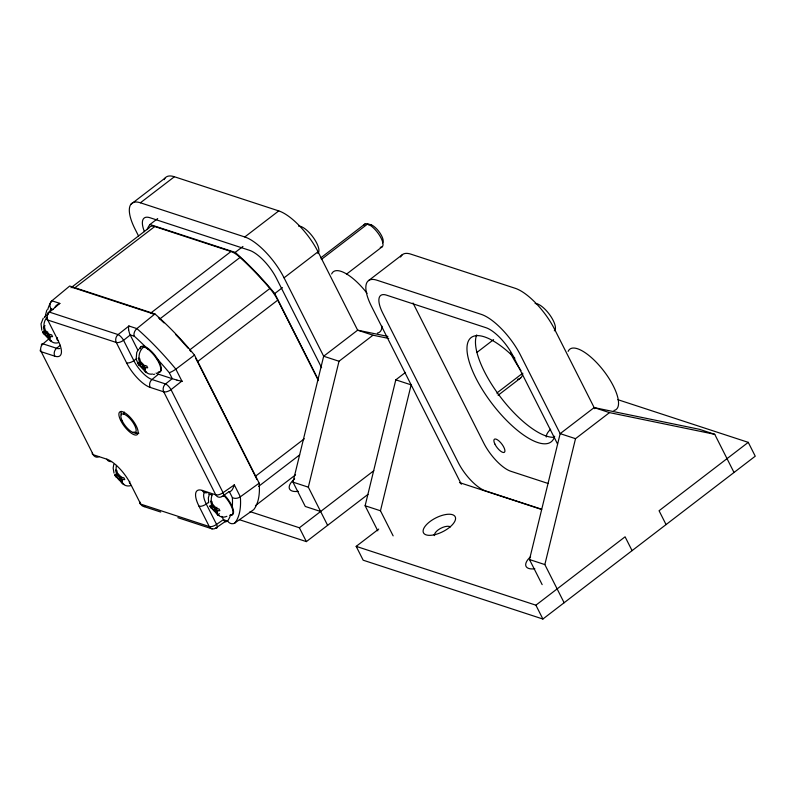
<?xml version="1.0" encoding="UTF-8"?>
<svg xmlns="http://www.w3.org/2000/svg" width="795" height="795" viewBox="0 0 795 795"><rect width="100%" height="100%" fill="white"/><g stroke="black" fill="none" stroke-linecap="round" stroke-linejoin="round"><path stroke-width="1.19" d="M113.784 464.379L113.158 468.056L114.013 473.114M123.871 414.125L124.358 412.128M320.623 511.493L305.28 506.465L292.987 482.138L323.664 356.23L357.641 330.183L387.88 336.414M327.61 525.326L308.331 487.166L339.008 361.258L372.994 335.202L388.715 338.451M377.794 530.831L365.124 505.749L395.801 379.841L405.51 372.398M393.137 535.86L380.467 510.778L411.144 384.869L395.801 379.841M542.16 584.633L529.49 559.551L560.167 433.643L594.153 407.597L699.391 429.29L714.735 434.318L734.014 472.478M564.122 602.739L544.843 564.579L575.52 438.671L609.497 412.615L714.735 434.318M45.474 315.138L46.835 310.05M209.343 494.46L208.34 497.918L208.648 502.758M43.268 318.139L41.022 323.843L41.807 330.183M138.39 349.273L136.7 352.583L136.223 358.515M48.455 339.246L43.029 343.857A5.823 2.166 49.6 0 0 41.459 345.358M47.75 309.603A144.521 51.923 52.5 0 1 51.914 300.788L69.702 286.031L154.936 313.936A145.376 52.232 52.5 0 1 194.487 355.077L259.18 483.161A145.376 52.232 52.5 0 1 253.764 509.595L235.002 522.862A144.521 51.923 52.5 0 0 240.338 496.815L234.326 484.9L223.057 492.671A5.823 2.524 -26.8 0 1 215.773 494.848L202.218 490.406A25.072 9.013 52.5 0 0 198.989 506.186L209.274 526.548A5.823 4.82 -71.9 0 0 215.803 528.039L226.138 520.914M60.301 345.249L56.584 348.29A5.823 4.82 -71.9 0 0 54.785 356.17L41.231 351.738A5.823 2.524 -26.8 0 1 40.456 349.611M229.218 491.568L222.302 496.338A5.823 4.82 -71.9 0 1 215.773 494.848L163.74 391.836A5.823 4.82 -71.9 0 1 165.539 383.955L172.197 378.678L158.473 374.187L151.984 379.513A5.823 4.82 -71.9 0 0 150.185 387.394L163.74 391.836A5.823 2.524 -26.8 0 0 171.014 389.659L181.876 381.063L175.854 369.148A144.521 51.923 52.5 0 0 136.869 328.593L128.939 326L118.087 334.586A5.823 4.82 -71.9 0 0 116.289 342.466L126.574 362.838A25.072 9.013 52.5 0 0 150.185 387.394M154.936 313.936L136.869 328.593A5.982 3.965 -57.4 0 0 134.186 336.116A138.698 49.837 52.5 0 1 148.198 349.492M130.956 204.265L164.933 178.219M138.499 235.906L135.031 229.04A41.718 14.986 52.5 0 1 140.407 202.795L174.393 176.748L278.757 210.904A41.718 14.986 52.5 0 1 318.03 251.767L357.641 330.183L372.994 335.202M147.085 229.477A145.376 52.232 52.5 0 1 149.957 224.498L157.698 218.565M70.964 287.76L149.271 227.718A23.015 8.268 52.5 0 1 154.737 226.545L231.017 251.518A23.015 8.268 52.5 0 1 240.06 257.431A144.094 51.774 52.5 0 1 269.893 288.476A23.015 8.268 52.5 0 1 277.753 300.142L318.397 380.596M72.415 287.661A23.015 8.268 52.5 0 1 74.472 288.088L154.737 226.545M45.096 325.781L43.397 327.093A11.19 9.242 -71.9 0 0 44.47 330.611L45.901 333.463L47.75 332.042M45.901 333.463L44.013 332.837A11.19 4.849 -26.8 0 1 42.433 331.763L43.387 333.642A11.19 4.849 -26.8 0 0 44.957 334.715L46.845 335.331L48.704 333.92M58.164 342.754A10.921 9.023 -71.9 0 1 50.979 341.135L51.625 341.323A11.19 9.242 -71.9 0 1 49.538 338.581L48.097 335.738L49.946 334.327M140.407 202.795L244.78 236.96L278.757 210.904M74.472 288.088L150.752 313.051L231.017 251.518M149.957 224.498L235.191 252.393L242.932 246.46M158.404 317.752A23.015 8.268 52.5 0 1 159.795 318.974L240.06 257.431M144.342 346.431L143.806 346.849A10.921 9.023 -71.9 0 0 139.115 358.446L138.718 358.307M136.442 359.817L138.509 364.776L140.208 363.464M138.499 364.776A11.19 4.849 -26.8 0 0 140.079 365.849L141.967 366.465L143.816 365.054M152.59 374.048A10.921 9.023 -71.9 0 1 146.101 372.269L146.727 372.448A11.19 9.242 -71.9 0 1 144.65 369.715L143.219 366.873L145.068 365.462M269.893 288.476L189.627 350.009A23.015 8.268 52.5 0 1 190.939 351.599M339.008 361.258L323.664 356.23L284.053 277.823L318.03 251.767M320.713 257.918L364.925 224.011M318.248 379.662L274.752 293.544L282.483 287.611M321.389 259.428L367.578 224.011L370.917 224.707M256.865 479.554A23.015 8.268 52.5 0 0 255.394 476.304L197.488 361.685L277.753 300.142M346.481 274.166L381.868 247.036M368.552 280.605L402.538 254.549M115.603 470.024A11.19 9.242 -71.9 0 0 116.666 473.552L118.107 476.394L116.209 475.778A11.19 4.849 -26.8 0 1 114.639 474.704L115.593 476.573A11.19 4.849 -26.8 0 0 117.163 477.646L119.051 478.272L120.9 476.851M131.066 485.477A10.921 9.023 -71.9 0 1 123.185 484.076L123.811 484.254A11.19 9.242 -71.9 0 1 121.734 481.522L120.303 478.679L122.152 477.258M255.394 476.304L304.336 438.78M210.715 501.158A11.19 9.242 -71.9 0 0 211.788 504.686L213.229 507.528L211.331 506.912A11.19 4.849 -26.8 0 1 209.761 505.839L210.675 507.647A11.19 4.849 -26.8 0 0 212.285 508.78L214.173 509.406L216.946 507.28M217.919 515.071L218.953 515.389A11.19 9.242 -71.9 0 1 216.856 512.656L215.415 509.814L217.273 508.393M219.41 513.679L217.701 514.981A11.19 9.242 -71.9 0 1 215.614 512.248A4.84 1.739 52.5 0 1 212.275 508.78M258.534 486.431L299.645 454.909M255.434 505.62L295.561 474.844M476.94 352.423L493.596 339.644M250.057 511.622L299.387 527.771L373.809 470.72M239.424 519.701L306.373 541.614L367.996 494.371M498.097 395.284L520.636 377.993M617.874 399.686L748.264 442.358L755.25 456.201L542.886 619.027L363.166 560.197L356.18 546.364L378.718 529.082M356.18 546.364L535.9 605.184L625.089 536.804L632.075 550.637M748.264 442.358L659.065 510.748L666.061 524.581M194.487 355.077L175.854 369.148A5.982 1.004 -32.7 0 1 169.484 372.587M136.77 358.505L133.858 360.662A5.823 2.524 -26.8 0 1 126.574 362.838M208.211 502.569L206.263 504.01A5.823 2.524 -26.8 0 1 198.989 506.186M259.18 483.161L240.338 496.815A5.982 3.965 -19 0 1 232.379 497.551M153.514 374.385L154.627 374.207M133.133 432.46L136.472 433.146M139.135 358.456L139.761 358.634A11.19 9.242 -71.9 0 0 140.834 362.152L142.265 365.004L144.163 365.621A11.19 4.849 -26.8 0 0 146.757 365.909L147.711 367.787A11.19 4.849 -26.8 0 1 145.107 367.499L143.219 366.873M46.965 317.354A10.921 9.023 -71.9 0 0 44.003 327.311L44.649 327.5A11.19 9.242 -71.9 0 0 45.712 331.018L47.153 333.87L49.042 334.486A11.19 4.849 -26.8 0 0 51.635 334.774L52.589 336.653A11.19 4.849 -26.8 0 1 49.996 336.365L48.097 335.738M212.176 494.927A10.921 9.023 -71.9 0 0 211.321 501.377L211.967 501.566A11.19 9.242 -71.9 0 0 213.04 505.093L214.471 507.935L216.369 508.562A11.19 4.849 -26.8 0 0 218.963 508.85L219.907 510.718A11.19 4.849 -26.8 0 1 217.313 510.43L215.415 509.814M116.527 465.373A10.921 9.023 -71.9 0 0 116.199 470.243L116.845 470.431A11.19 9.242 -71.9 0 0 117.918 473.959L119.349 476.801L121.247 477.427A11.19 4.849 -26.8 0 0 123.841 477.716L124.785 479.584A11.19 4.849 -26.8 0 1 122.191 479.296L120.303 478.679M594.153 407.597L609.497 412.615M575.52 438.671L560.167 433.643L520.556 355.236A41.718 14.986 52.5 0 0 481.283 314.373L376.919 280.208A41.718 14.986 52.5 0 0 371.543 306.453L461.348 484.254M51.914 300.788L59.844 303.382L49.529 312.147A5.823 2.166 49.6 0 0 48.088 314.214M49.886 310.815A138.698 49.837 52.5 0 1 51.059 308.967L53.046 309.623M134.126 336.166L130.151 334.864A4.313 1.53 72 0 1 129.615 333.661L128.979 331.426A7.264 2.663 71.8 0 1 128.72 329.875M548.123 483.479L510.807 471.266A28.68 10.305 52.5 0 1 483.807 443.173L412.993 302.984M137.555 362.898A11.19 4.849 -26.8 0 0 139.135 363.971L141.023 364.597L139.582 361.745A11.19 9.242 -71.9 0 1 138.519 358.227M541.296 509.118L485.318 490.803A28.68 10.305 52.5 0 1 458.327 462.71L382.793 313.18A28.68 10.305 52.5 0 1 386.489 295.144L485.993 327.709A28.68 10.305 52.5 0 1 512.994 355.802L557.583 444.067M459.47 482.585L541.693 509.506M292.987 482.138L308.331 487.166M365.124 505.749L380.467 510.778M529.49 559.551L544.843 564.579M111.548 461.507A5.823 4.82 -71.9 0 1 106.828 459.182L93.273 454.75L41.231 351.738A5.823 4.82 -71.9 0 1 43.029 343.857L56.584 348.29A19.249 6.917 52.5 0 0 59.814 348.458M208.459 493.844L211.848 494.957M143.577 506.445L160.719 512.05M177.851 517.664L212.126 528.884M218.287 515.2L218.307 515.21A10.921 9.023 -71.9 0 0 226.873 516.323M594.71 408.7L554.542 329.18A41.718 14.986 52.5 0 0 515.259 288.317L410.896 254.161A41.718 14.986 52.5 0 0 400.61 257.053M535.9 605.184L542.886 619.027M321.597 367.688L276.491 278.389A28.68 10.305 52.5 0 0 249.491 250.306L149.977 217.731A28.68 10.305 52.5 0 0 144.422 231.653M299.387 527.771L306.373 541.614M229.328 491.598L232.349 497.571A138.698 49.837 52.5 0 1 232.269 506.713M137.903 350.217L130.231 335.013L123.563 340.29A5.823 2.524 -26.8 0 1 116.289 342.466L47.73 320.027A5.823 2.524 -26.8 0 1 47.094 317.652M221.825 516.353L223.475 519.602L216.558 524.382A5.823 2.524 -26.8 0 1 209.274 526.548L140.725 504.109L130.43 483.748A5.823 2.524 -26.8 0 1 129.784 481.373M141.967 366.465L143.408 369.307A11.19 9.242 -71.9 0 0 145.495 372.05M214.173 509.406L215.604 512.248M54.785 356.17A25.072 9.013 52.5 0 0 58.025 340.399L47.73 320.027A5.823 4.82 -71.9 0 1 49.529 312.147L118.087 334.586A5.823 1.838 51.6 0 1 123.563 340.29L133.858 360.662A19.249 6.917 52.5 0 0 151.984 379.513L165.539 383.955A5.823 1.838 51.6 0 1 171.014 389.659L223.057 492.671A5.823 2.007 55.4 0 1 222.302 496.338M46.845 335.331L48.286 338.173A11.19 9.242 -71.9 0 0 50.383 340.916M119.051 478.272L120.492 481.114A11.19 9.242 -71.9 0 0 122.579 483.857M535.105 303.561A16.844 6.052 52.5 0 1 550.031 315.227A16.844 6.052 52.5 0 1 554.314 330.819M554.135 437.29A65.737 23.621 52.5 0 1 500.144 396.586A65.737 23.621 52.5 0 1 476.732 334.904M434.537 535.601A9.172 3.975 -26.8 0 1 440.39 528.496A9.172 3.975 -26.8 0 1 450.407 526.876M534.806 568.743A17.778 7.712 -26.8 0 1 530.583 556.768M497.133 393.704A38.031 13.664 52.5 0 0 497.272 392.69L522.762 373.153A38.031 13.664 52.5 0 1 517.555 379.265M546.274 437.012A17.778 7.712 -26.8 0 1 550.607 429.27M554.672 436.226A65.737 23.621 52.5 0 1 504.895 418.697A65.737 23.621 52.5 0 1 467.251 344.871A65.737 23.621 52.5 0 1 514.862 358.157M520.964 370.589A65.737 23.621 52.5 0 1 510.38 353.02M568.157 351.37A38.031 13.664 52.5 0 1 603.554 370.669A38.031 13.664 52.5 0 1 613.889 410.498M44.57 317.603A15.771 5.664 52.5 0 1 47.521 315.446M49.986 336.365A4.84 1.739 52.5 0 1 49.538 338.591M48.286 338.173A4.84 1.739 52.5 0 1 44.957 334.715M44.013 332.837A4.84 1.739 52.5 0 1 44.47 330.611M45.712 331.028A4.84 1.739 52.5 0 1 49.042 334.486M45.196 316.808A15.771 5.664 52.5 0 1 47.491 315.009M139.691 348.737A15.771 5.664 52.5 0 1 154.786 356.19A15.771 5.664 52.5 0 1 157.778 372.477M145.107 367.499A4.84 1.739 52.5 0 1 144.65 369.715M143.408 369.307A4.84 1.739 52.5 0 1 140.079 365.849M139.135 363.971A4.84 1.739 52.5 0 1 139.582 361.745M140.834 362.162A4.84 1.739 52.5 0 1 144.163 365.621M140.168 348.886A15.771 5.664 52.5 0 1 154.955 355.295A15.771 5.664 52.5 0 1 158.344 372.07M122.191 479.296A4.84 1.739 52.5 0 1 121.734 481.522M120.492 481.114A4.84 1.739 52.5 0 1 117.163 477.646M116.209 475.778A4.84 1.739 52.5 0 1 116.666 473.552M117.918 473.959A4.84 1.739 52.5 0 1 121.247 477.427M217.313 510.43A4.84 1.739 52.5 0 1 216.856 512.656M211.331 506.912A4.84 1.739 52.5 0 1 211.788 504.686M213.04 505.093A4.84 1.739 52.5 0 1 216.369 508.562M156.476 358.138A138.698 49.837 52.5 0 1 169.285 372.736L172.306 378.718L175.278 379.593A7.264 0.547 13.7 0 0 176.917 380.02M230.57 515.011A138.698 49.837 52.5 0 1 227.529 521.063L223.554 519.761A4.313 1.451 74.7 0 0 224.111 520.715L225.064 521.639A7.264 2.405 74 0 0 225.681 521.798A10.126 3.428 74.1 0 0 226.694 521.242M51.089 308.937A5.982 5.525 81.3 0 1 51.864 300.719M158.473 374.187A18.941 6.807 52.5 0 1 156.029 373.064M229.328 491.598A4.313 2.335 -77.1 0 0 230.073 491.578L231.405 490.704A7.264 3.876 -76.4 0 0 232.269 489.601A10.126 5.396 -77 0 0 234.197 484.861M235.042 522.941A5.982 5.456 79.2 0 1 227.618 521.003M207.684 492.493A5.823 4.82 -71.9 0 1 202.218 490.406M58.025 340.399A5.823 2.524 -26.8 0 1 57.538 337.766M92.389 452.872A5.823 2.524 -26.8 0 0 93.273 454.75A5.823 4.82 -71.9 0 0 99.107 456.668M106.828 459.182A25.072 9.013 52.5 0 1 130.43 483.748M139.94 501.993A5.823 2.524 -26.8 0 0 140.725 504.109A5.823 4.82 -71.9 0 0 145.068 506.504M235.191 252.393A145.376 52.232 52.5 0 1 274.752 293.544M195.62 358.307A23.015 8.268 52.5 0 1 197.488 361.685M159.795 318.974A144.094 51.774 52.5 0 1 163.989 322.889M175.705 334.586A144.094 51.774 52.5 0 1 188.017 348.14M150.752 313.051A23.015 8.268 52.5 0 1 153.107 314.075M128.601 329.756A10.126 3.647 71.5 0 1 128.889 325.9M59.883 303.461A10.126 8.387 11.1 0 0 55.789 306.015A7.264 6.052 13.2 0 0 55.044 307.228M215.803 528.039A5.823 2.007 55.4 0 0 216.558 524.382L206.263 504.01A19.249 6.917 52.5 0 1 204.643 492.284M182.413 381.272A10.126 0.994 13.8 0 1 176.977 380.159M224.011 494.649A15.771 5.664 52.5 0 1 232.995 508.711A15.771 5.664 52.5 0 1 230.182 514.951M224.041 495.653A15.771 5.664 52.5 0 1 232.468 509.178A15.771 5.664 52.5 0 1 229.984 515.418M368.532 224.896A11.398 4.094 52.5 0 1 378.609 231.126A11.398 4.094 52.5 0 1 382.574 242.843M363.951 225.283A14.31 5.138 52.5 0 1 377.864 232.905A14.31 5.138 52.5 0 1 380.258 247.275M138.827 433.285A14.31 5.138 52.5 0 1 134.027 431.933M121.337 414.821A14.31 5.138 52.5 0 1 121.218 411.393M382.017 326.208A38.031 13.664 52.5 0 1 377.377 333.085M331.654 273.957A38.031 13.664 52.5 0 1 367.091 293.315M244.78 236.96A41.718 14.986 52.5 0 1 284.053 277.823M164.108 179.64A41.718 14.986 52.5 0 1 174.393 176.748M298.294 491.33A17.778 7.712 -26.8 0 1 294.657 478.848M298.592 226.148A16.844 6.052 52.5 0 1 313.518 237.814A16.844 6.052 52.5 0 1 317.801 253.406M433.921 534.866A17.778 7.712 -26.8 0 0 455.306 516.998A17.778 7.712 -26.8 0 0 428.773 522.514A17.778 7.712 -26.8 0 0 433.921 534.866M494.828 443.958A8.238 2.961 52.5 0 0 504.388 452.305A8.238 2.961 52.5 0 0 499.002 440.977A8.238 2.961 52.5 0 0 494.828 443.958M120.572 420.227A14.31 5.138 52.5 0 0 137.177 434.676A14.31 5.138 52.5 0 0 127.766 414.97A14.31 5.138 52.5 0 0 120.572 420.227M122.032 420.515A11.398 4.094 52.5 0 0 135.289 432.44A11.398 4.094 52.5 0 0 128.194 416.908A11.398 4.094 52.5 0 0 122.032 420.515"/></g></svg>
